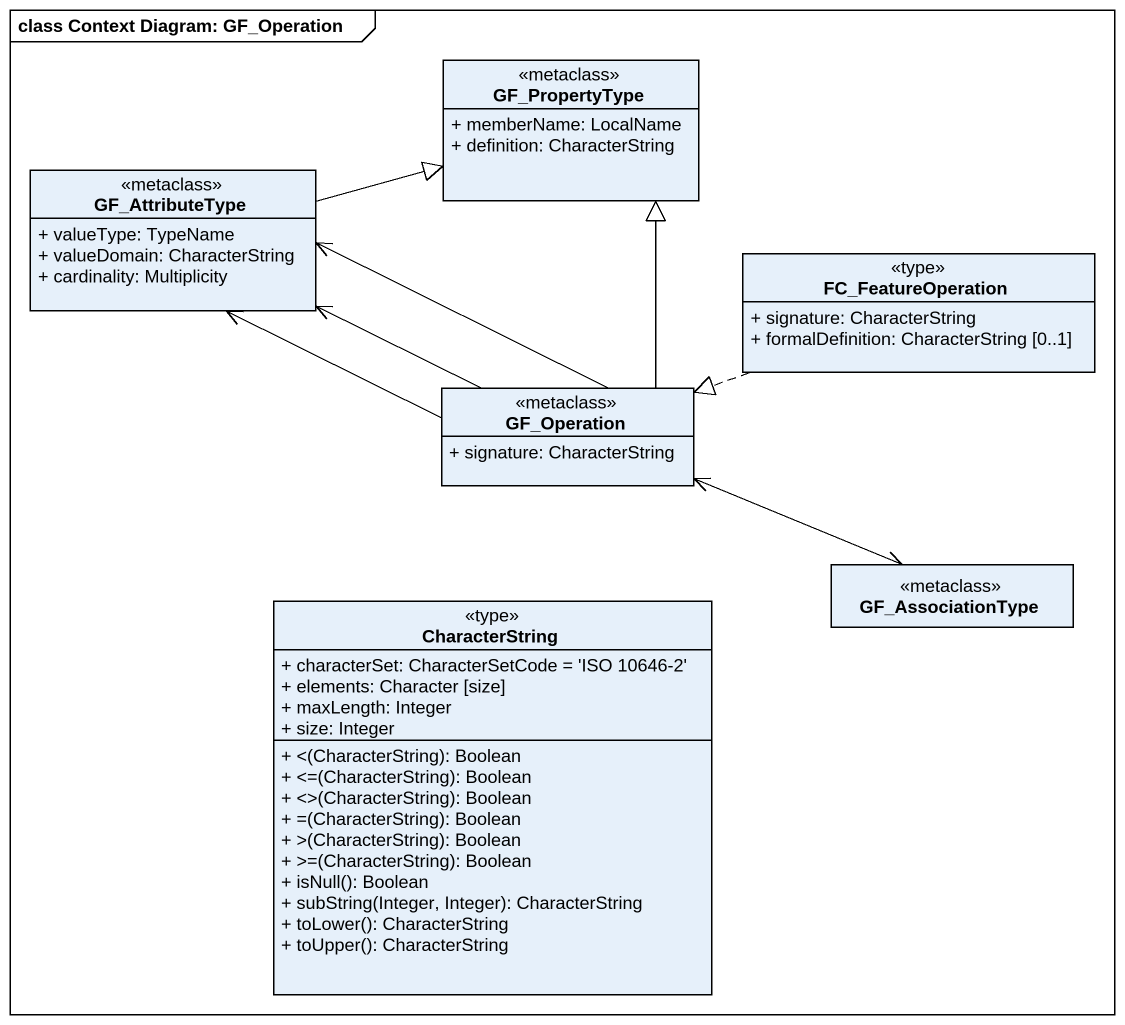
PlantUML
@startuml
mainframe class Context Diagram: GF_Operation
hide circle
hide empty members
skinparam classAttributeIconSize 0
class GF_PropertyType <<metaclass>> {
  + memberName: LocalName
  + definition: CharacterString
}
class GF_AttributeType <<metaclass>> {
  + valueType: TypeName
  + valueDomain: CharacterString
  + cardinality: Multiplicity
}
class FC_FeatureOperation <<type>> {
  + signature: CharacterString
  + formalDefinition: CharacterString [0..1]
}
class GF_Operation <<metaclass>> {
  + signature: CharacterString
}
class GF_AssociationType <<metaclass>>
class CharacterString <<type>> {
  + characterSet: CharacterSetCode = 'ISO 10646-2'
  + elements: Character [size]
  + maxLength: Integer
  + size: Integer
  + <(CharacterString): Boolean
  + <=(CharacterString): Boolean
  + <>(CharacterString): Boolean
  + =(CharacterString): Boolean
  + >(CharacterString): Boolean
  + >=(CharacterString): Boolean
  + isNull(): Boolean
  + subString(Integer, Integer): CharacterString
  + toLower(): CharacterString
  + toUpper(): CharacterString
}
GF_AttributeType -right-|> GF_PropertyType
FC_FeatureOperation .left.|> GF_Operation
GF_Operation -up-|> GF_PropertyType
GF_Operation -left-> GF_AttributeType
GF_Operation -left-> GF_AttributeType
GF_Operation -left-> GF_AttributeType
GF_Operation <-right-> GF_AssociationType
@enduml
